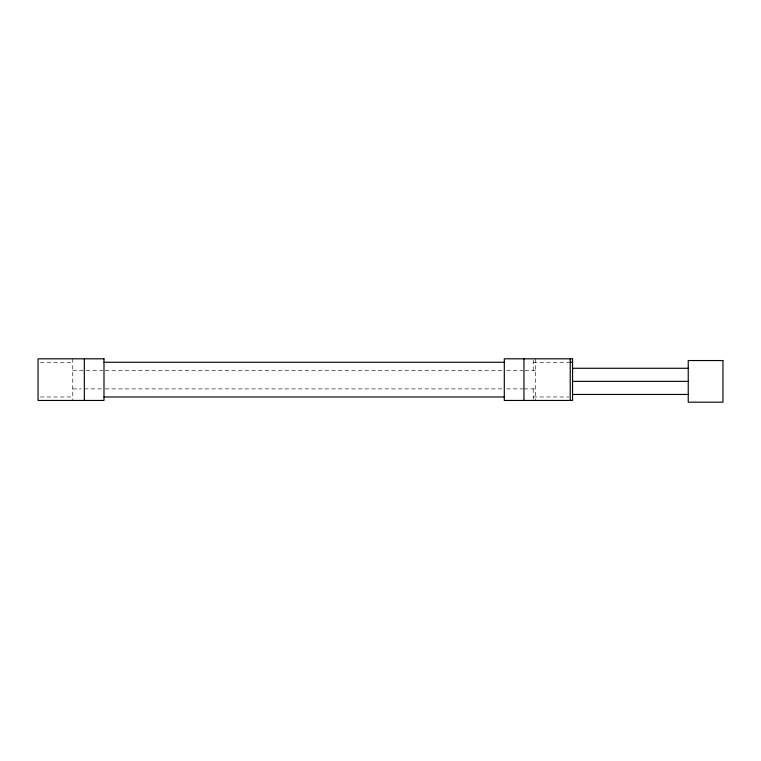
<?xml version="1.0" encoding="UTF-8"?>
<svg xmlns="http://www.w3.org/2000/svg" width="761" height="761" viewBox="0 0 761 761"><rect width="100%" height="100%" fill="white"/><g stroke="black" fill="none" stroke-linecap="round" stroke-linejoin="round"><path stroke-width="0.57" stroke-dasharray="3.81 2.85" d="M40.362 362.274L72.761 362.274M533.214 362.274L570.236 362.274M72.761 370.379L102.84 370.379M105.18 370.379L504.296 370.379M506.607 370.379L522.797 370.379M524.957 370.379L535.525 370.379M72.761 388.89L81.332 388.89M84.328 388.89L102.84 388.89M105.18 388.89L503.107 388.89M506.607 388.89L522.797 388.89M523.958 388.89L535.525 388.89M40.362 396.985L72.761 396.985M533.214 396.985L569.076 396.985M535.525 358.812L535.525 400.457M533.214 359.963L533.214 370.379M533.214 388.89L533.214 400.457M72.761 358.812L72.761 400.457"/><path stroke-width="1.14" d="M103.991 362.274L504.296 362.274M570.236 362.274L572.548 362.274M572.548 368.276L688.239 368.276M572.548 381.366L688.239 381.366M572.548 394.455L688.239 394.455M103.991 396.985L504.296 396.985M570.236 358.812L570.236 400.457M523.958 358.812L523.958 400.457M84.328 358.812L84.328 400.457M103.991 358.812L38.05 358.812L38.05 400.457L103.991 400.457L103.991 358.812M572.548 358.812L504.296 358.812L504.296 400.457L572.548 400.457L572.548 358.812M722.95 360.543L688.239 360.543L688.239 402.189L722.95 402.189L722.95 360.543"/></g></svg>
